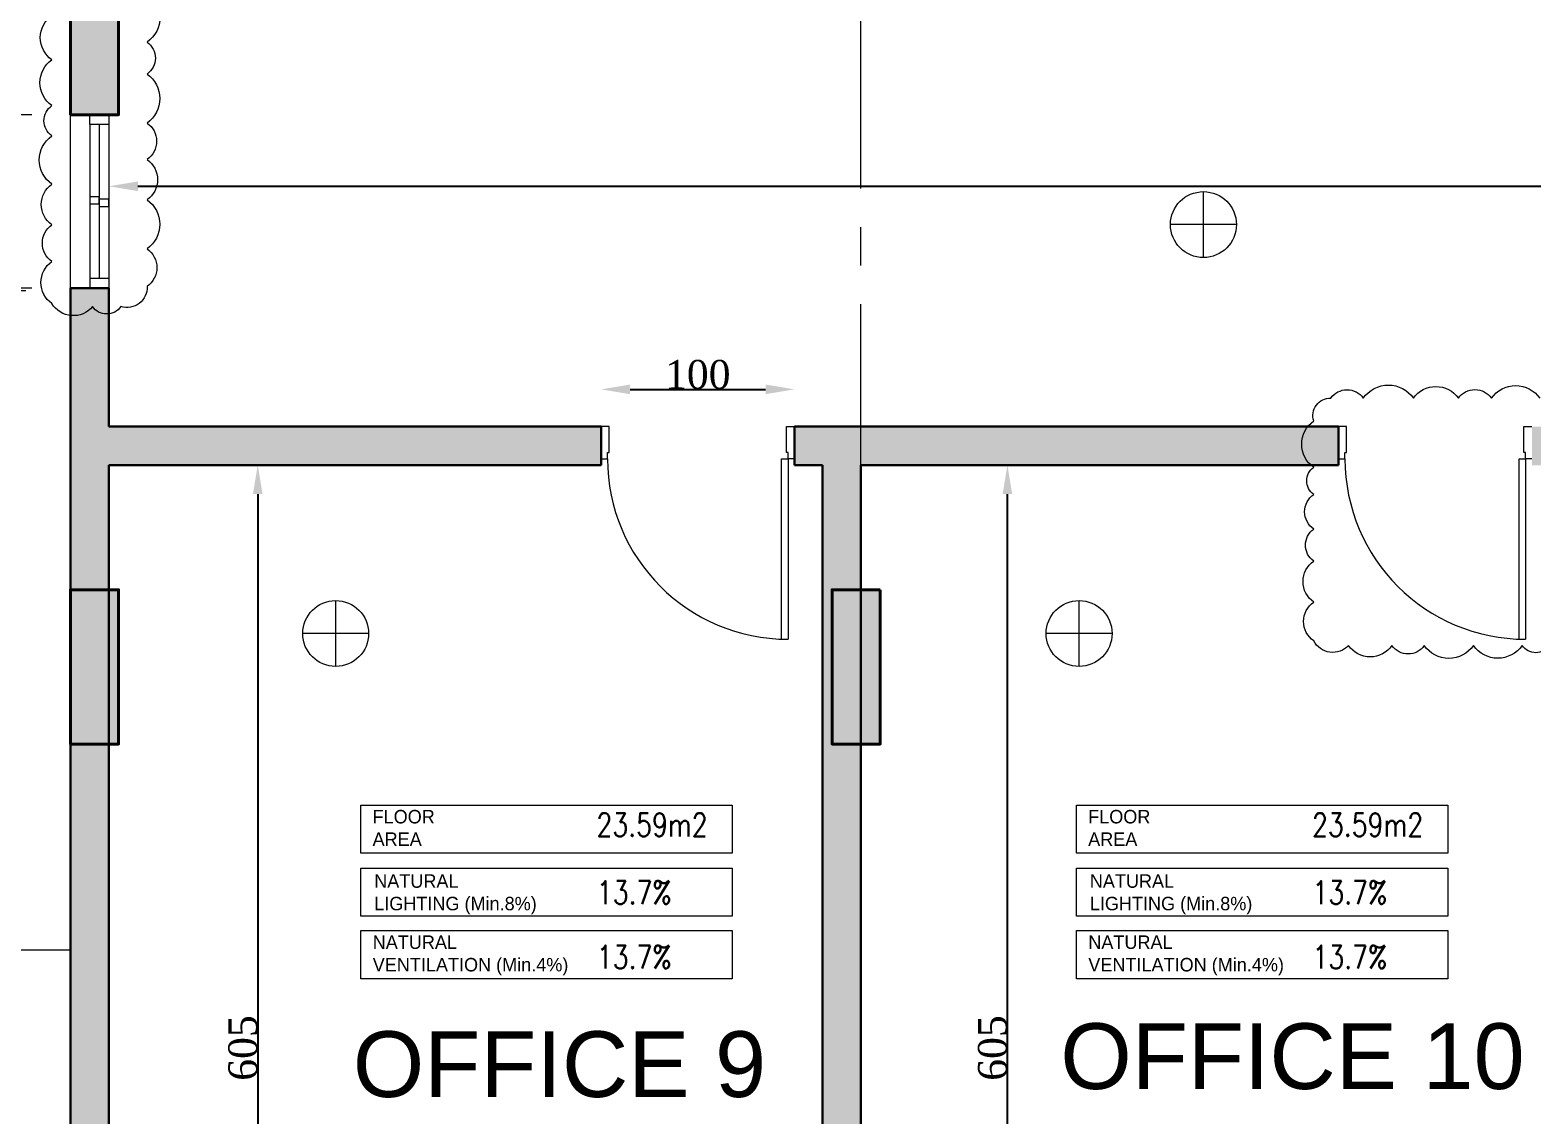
# Model space of a CAD drawing. Header units: millimetres. Extents: x -9083 to 924194, y -232449 to 321637.
# Drawn here: x 68576 to 76362, y 162238 to 167866 of the extents above; entities that cross this region are included whole.
import ezdxf
from ezdxf.enums import TextEntityAlignment as Align

# ---------------------------------------------------------------- set-up
doc = ezdxf.new("R2010")
doc.units = ezdxf.units.MM
doc.header["$LTSCALE"] = 400
doc.header["$MEASUREMENT"] = 0
doc.header["$PDMODE"] = 3
doc.linetypes.add('CENTER', pattern=[2, 1.25, -0.25, 0.25, -0.25])
doc.linetypes.add('CENTERX2', pattern=[4, 2.5, -0.5, 0.5, -0.5])
doc.layers.get('0').update_dxf_attribs({"lineweight": 0, "true_color": 0xff1414})
doc.layers.get('Defpoints').update_dxf_attribs({"color": 8, "lineweight": 5})
for name, color, linetype, lineweight in [('0.column', 5, 'Continuous', 40), ('0.dim', 3, 'Continuous', 25), ('0.hatch', 8, 'Continuous', 5), ('A-ANNO-DIMS', 134, 'Continuous', 9), ('A-DOOR', 2, 'Continuous', 9), ('DETAILS DIMENSION', 15, 'Continuous', 5), ('FINISH', 3, 'Continuous', 9), ('HATCH', 15, 'Continuous', 0), ('REVC', 210, 'Continuous', 0), ('ROOM INFORMATION', 7, 'Continuous', 5), ('ROOMS DIMENSION', 3, 'Continuous', 5), ('TAG ELEVATIONS DETAIL', 8, 'Continuous', 9), ('TEXT ROOM INFORMATION', 1, 'Continuous', 5), ('WALL PROPOSED', 255, 'Continuous', 30), ('WINDOWS', 5, 'Continuous', 5)]:
    doc.layers.add(name, color=color, linetype=linetype, lineweight=lineweight)
doc.layers.add('ALARM', color=7, linetype='Continuous', lineweight=5, true_color=0xff0f0f)
doc.layers.add('AXIES', color=7, linetype='CENTER', lineweight=0, true_color=0x949596)
doc.styles.add('Arial_1', font='arial.ttf', dxfattribs={"height": 300})
doc.styles.add('asif', font='arial.ttf')
doc.styles.add('ROMAN', font='times.ttf')
doc.styles.add('ROMANS-TITLE', font='ROMANS.shx', dxfattribs={"width": 0.8})
doc.styles.get("Standard").update_dxf_attribs({"font": 'GOTHIC.TTF', "height": 220})
doc.dimstyles.new('DETAILS DIMENSION', dxfattribs={"dimtxt": 100, "dimasz": 150, "dimexe": 75, "dimexo": 200, "dimgap": 50, "dimtad": 0, "dimdec": 0, "dimlfac": 0.1, "dimzin": 0, "dimdsep": 46, "dimtxsty": 'asif', "dimblk": 'OBLIQUE', "dimcen": 200, "dimdle": 50, "dimclrd": 181, "dimclre": 146, "dimclrt": 1, "dimadec": 0, "dimazin": 0, "dimtfac": 0.5, "dimtdec": 0, "dimtix": 1, "dimtofl": 0, "dimtmove": 2, "dimatfit": 2, "dimfxl": 100, "dimtvp": 0.5, "dimtolj": 1, "dimtzin": 0, "dimlwd": -1, "dimlwe": -1, "dimarcsym": 0})
doc.dimstyles.new('ELEV DIM', dxfattribs={"dimtxt": 150, "dimasz": 150, "dimexe": 0.06, "dimexo": 0.06, "dimgap": 0.03, "dimtad": 1, "dimtih": 1, "dimtoh": 1, "dimdec": 0, "dimlfac": 0.1, "dimzin": 13, "dimdsep": 46, "dimtxsty": 'ROMAN', "dimcen": 0.09, "dimdle": 0.06, "dimse1": 1, "dimse2": 1, "dimclrd": 256, "dimclre": 256, "dimclrt": 3, "dimadec": 0, "dimazin": 0, "dimtfac": 1, "dimtdec": 0, "dimtix": 1, "dimtmove": 2, "dimatfit": 3, "dimfxl": 0.06, "dimtolj": 1, "dimtzin": 0, "dimarcsym": 0})
doc.dimstyles.new('ROOMS DIM', dxfattribs={"dimtxt": 150, "dimasz": 150, "dimexe": 0.06, "dimexo": 0.06, "dimgap": 0.03, "dimtad": 1, "dimtoh": 1, "dimdec": 0, "dimlfac": 0.1, "dimzin": 13, "dimdsep": 46, "dimtxsty": 'ROMAN', "dimcen": 0.09, "dimdle": 0.06, "dimse1": 1, "dimse2": 1, "dimclrd": 256, "dimclre": 256, "dimclrt": 3, "dimadec": 0, "dimazin": 0, "dimtfac": 1, "dimtdec": 0, "dimtix": 1, "dimtmove": 2, "dimatfit": 3, "dimfxl": 0.06, "dimtolj": 1, "dimtzin": 0, "dimarcsym": 0})

# ---------------------------------------------------------------- blocks, each defined once
blk = doc.blocks.new('*D672')
at = {"layer": 'Defpoints', "color": 0, "transparency": 16777216}
for p in [(72187.4, 168308.9), (78455.8, 165808.9), (80414.6, 165808.9)]:
    blk.add_point(p, dxfattribs=at)
at = {"layer": 'ROOMS DIMENSION', "lineweight": -2, "transparency": 16777216}
blk.add_line((80414.6, 168158.9), (80414.6, 165958.9), dxfattribs=at)
at = {"layer": 'ROOMS DIMENSION', "transparency": 16777216}
for points in [[(80389.6, 168158.9), (80439.6, 168158.9), (80414.6, 168308.9)], [(80389.6, 165958.9), (80439.6, 165958.9), (80414.6, 165808.9)]]:
    blk.add_solid(points, dxfattribs=at)
at = {"layer": 'ROOMS DIMENSION', "color": 3, "transparency": 16777216, "insert": (80338.3, 167058.9), "char_height": 150, "attachment_point": 5, "rotation": 90, "style": 'ROMAN'}
blk.add_mtext('\\A1;250', dxfattribs=at)
blk = doc.blocks.new('dfvdfv')
at = {"color": 1}
for p, q in [((117630.2934, -14767.9339), (117630.2934, -14766.8139)), ((117630.3334, -14766.8146), (117630.3334, -14767.9339)), ((117630.2534, -14767.9339), (117630.2934, -14767.9339)), ((117630.3334, -14767.9339), (117630.2934, -14767.9339)), ((117630.2934, -14767.9339), (117630.2934, -14767.9739)), ((117631.4534, -14767.9339), (117631.4134, -14767.9339)), ((117631.4134, -14767.9339), (117631.4134, -14767.9739)), ((117630.2934, -14767.9739), (117630.3034, -14767.9739)), ((117630.3034, -14767.9739), (117630.3034, -14768.1339)), ((117631.4134, -14767.9739), (117631.4034, -14767.9739)), ((117631.4034, -14767.9739), (117631.4034, -14768.1339)), ((117630.3034, -14768.1339), (117630.2534, -14768.1339)), ((117631.4034, -14768.1339), (117631.4534, -14768.1339))]:
    blk.add_line(p, q, dxfattribs=at)
blk.add_arc((117630.2934, -14767.9339), 1.12, 0, 90, dxfattribs=at)
blk = doc.blocks.new('*D681')
at = {"layer": 'Defpoints', "color": 0, "transparency": 16777216}
for p in [(73643.1, 165608.9), (73643.1, 165608.9), (73074.4, 159562.6)]:
    blk.add_point(p, dxfattribs=at)
at = {"layer": 'ROOMS DIMENSION', "lineweight": -2, "transparency": 16777216}
blk.add_line((73643.1, 159712.6), (73643.1, 165458.9), dxfattribs=at)
at = {"layer": 'ROOMS DIMENSION', "transparency": 16777216}
for points in [[(73618.1, 165458.9), (73668.1, 165458.9), (73643.1, 165608.9)], [(73618.1, 159712.6), (73668.1, 159712.6), (73643.1, 159562.6)]]:
    blk.add_solid(points, dxfattribs=at)
at = {"layer": 'ROOMS DIMENSION', "color": 3, "transparency": 16777216, "insert": (73566.7, 162585.8), "char_height": 150, "attachment_point": 5, "rotation": 90, "style": 'ROMAN'}
blk.add_mtext('\\A1;605', dxfattribs=at)
blk = doc.blocks.new('*D767')
at = {"layer": 'Defpoints', "color": 0, "transparency": 16777216}
for p in [(68985.4, 165608.9), (69756.7, 159562.6), (71809.4, 159562.6)]:
    blk.add_point(p, dxfattribs=at)
at = {"layer": 'ROOMS DIMENSION', "lineweight": -2, "transparency": 16777216}
blk.add_line((69756.7, 165458.9), (69756.7, 159712.6), dxfattribs=at)
at = {"layer": 'ROOMS DIMENSION', "transparency": 16777216}
for points in [[(69731.7, 165458.9), (69781.7, 165458.9), (69756.7, 165608.9)], [(69731.7, 159712.6), (69781.7, 159712.6), (69756.7, 159562.6)]]:
    blk.add_solid(points, dxfattribs=at)
at = {"layer": 'ROOMS DIMENSION', "color": 3, "transparency": 16777216, "insert": (69680.4, 162585.8), "char_height": 150, "attachment_point": 5, "rotation": 90, "style": 'ROMAN'}
blk.add_mtext('\\A1;605', dxfattribs=at)
blk = doc.blocks.new('Room Info')
at = {"layer": 'TEXT ROOM INFORMATION', "ltscale": 5}
for tag, p in [('FLR_AREA', (17, 833.5)), ('NAT_LIGHT', (19, 482.5)), ('NAT_VENT', (19, 147.5))]:
    blk.add_attdef(tag, p, '', height=180, dxfattribs=at)
blk = doc.blocks.new('A$Ccfd28120')
for p, q in [((0, -170.9), (0, 170.9)), ((170.9, 0), (-170.9, 0))]:
    blk.add_line(p, q)
blk.add_circle((0, 0), 170.9)
blk = doc.blocks.new('hjhg')
at = {"layer": 'AXIES', "linetype": 'CENTERX2'}
for p, q in [((6077582.5, 791366), (6077582.5, 816591.3)), ((6081680.8, 791366), (6081680.8, 816591.3))]:
    blk.add_line(p, q, dxfattribs=at)
blk = doc.blocks.new('*D768')
at = {"layer": 'Defpoints', "color": 0, "transparency": 16777216}
for p in [(116685.4, 168508.9), (68985.4, 168308.9), (116685.4, 167055.6)]:
    blk.add_point(p, dxfattribs=at)
at = {"layer": 'ROOMS DIMENSION', "lineweight": -2, "transparency": 16777216}
blk.add_line((69135.4, 167055.6), (116535.4, 167055.6), dxfattribs=at)
at = {"layer": 'ROOMS DIMENSION', "transparency": 16777216}
for points in [[(69135.4, 167080.6), (69135.4, 167030.6), (68985.4, 167055.6)], [(116535.4, 167080.6), (116535.4, 167030.6), (116685.4, 167055.6)]]:
    blk.add_solid(points, dxfattribs=at)
at = {"layer": 'ROOMS DIMENSION', "color": 3, "transparency": 16777216, "insert": (92585.4, 167665.4), "char_height": 150, "attachment_point": 5, "style": 'ROMAN'}
blk.add_mtext('\\A1;4770', dxfattribs=at)
blk = doc.blocks.new('*U960')
for p, q in [((0.1, -0.2), (0.1, 0)), ((0.15, 0), (0.15, -0.1)), ((0.95, 0), (0.95, -0.1)), ((1, 0), (1, -0.2)), ((0.15, -0.05), (0.95, -0.05)), ((0.15, -0.1), (0.1, -0.1)), ((0.15, -0.1), (0.95, -0.1)), ((0.95, -0.1), (1, -0.1))]:
    blk.add_line(p, q)
for points in [[(1, -0.2), (0.1, -0.2), (0.1, 0), (1, 0)], [(0.5375, -0.05), (0.575, -0.05), (0.575, 0), (0.5375, 0)], [(0.525, -0.1), (0.5625, -0.1), (0.5625, -0.05), (0.525, -0.05)]]:
    blk.add_lwpolyline(points, close=True)
blk = doc.blocks.new('_Oblique')
at = {"color": 0, "linetype": 'ByBlock', "lineweight": -2}
blk.add_line((-0.5, -0.5), (0.5, 0.5), dxfattribs=at)
blk = doc.blocks.new('*D734')
at = {"layer": 'Defpoints', "color": 0, "transparency": 16777216}
for p in [(68785.4, 168026.6), (68129.7, 167426.6), (68785.4, 167426.6)]:
    blk.add_point(p, dxfattribs=at)
at = {"layer": 'DETAILS DIMENSION', "color": 146, "transparency": 16777216}
for p, q in [((68585.4, 168026.6), (68054.7, 168026.6)), ((68585.4, 167426.6), (68054.7, 167426.6))]:
    blk.add_line(p, q, dxfattribs=at)
at = {"layer": 'DETAILS DIMENSION', "color": 181, "transparency": 16777216}
for p, q in [((68129.7, 168076.6), (68129.7, 167848.3)), ((68129.7, 167376.6), (68129.7, 167604.8))]:
    blk.add_line(p, q, dxfattribs=at)
at = {"layer": 'DETAILS DIMENSION', "color": 181, "transparency": 16777216, "xscale": 150, "yscale": 150, "zscale": 150}
for p, rotation in [((68129.7, 168026.6), 90), ((68129.7, 167426.6), 270)]:
    blk.add_blockref('_Oblique', p, dxfattribs=dict(at, rotation=rotation))
at = {"layer": 'DETAILS DIMENSION', "color": 1, "transparency": 16777216, "insert": (68078.6, 167726.6), "char_height": 100, "attachment_point": 5, "rotation": 90, "style": 'asif'}
blk.add_mtext('\\A1;60', dxfattribs=at)
blk = doc.blocks.new('*D735')
at = {"layer": 'Defpoints', "color": 0, "transparency": 16777216}
for p in [(68753.8, 166514.1), (68129.5, 159362.6), (68524.4, 159362.6)]:
    blk.add_point(p, dxfattribs=at)
at = {"layer": 'DETAILS DIMENSION', "color": 181, "transparency": 16777216}
for p, q in [((68129.5, 166564.1), (68129.5, 163098.8)), ((68129.5, 159312.6), (68129.5, 162777.9))]:
    blk.add_line(p, q, dxfattribs=at)
at = {"layer": 'DETAILS DIMENSION', "color": 146, "transparency": 16777216}
for p, q in [((68553.8, 166514.1), (68054.5, 166514.1)), ((68324.4, 159362.6), (68054.5, 159362.6))]:
    blk.add_line(p, q, dxfattribs=at)
at = {"layer": 'DETAILS DIMENSION', "color": 181, "transparency": 16777216, "xscale": 150, "yscale": 150, "zscale": 150}
for p, rotation in [((68129.5, 166514.1), 90), ((68129.5, 159362.6), 270)]:
    blk.add_blockref('_Oblique', p, dxfattribs=dict(at, rotation=rotation))
at = {"layer": 'DETAILS DIMENSION', "color": 1, "transparency": 16777216, "insert": (68078.4, 162938.4), "char_height": 100, "attachment_point": 5, "rotation": 90, "style": 'asif'}
blk.add_mtext('\\A1;715', dxfattribs=at)
blk = doc.blocks.new('*D779')
at = {"layer": 'Defpoints', "color": 0, "transparency": 16777216}
for p in [(72539.1, 166002.2), (71536.5, 165808.9), (72539.1, 165808.9)]:
    blk.add_point(p, dxfattribs=at)
at = {"layer": 'FINISH', "lineweight": -2, "transparency": 16777216}
blk.add_line((71686.5, 166002.2), (72389.1, 166002.2), dxfattribs=at)
at = {"layer": 'FINISH', "transparency": 16777216}
for points in [[(71686.5, 166027.2), (71686.5, 165977.2), (71536.5, 166002.2)], [(72389.1, 166027.2), (72389.1, 165977.2), (72539.1, 166002.2)]]:
    blk.add_solid(points, dxfattribs=at)
at = {"layer": 'FINISH', "color": 3, "transparency": 16777216, "insert": (72037.8, 166078.6), "char_height": 150, "attachment_point": 5, "style": 'ROMAN'}
blk.add_mtext('\\A1;100', dxfattribs=at)
blk = doc.blocks.new('*D780')
at = {"layer": 'Defpoints', "color": 0, "transparency": 16777216}
for p in [(72539.1, 166002.2), (71536.5, 165808.9), (72539.1, 165808.9)]:
    blk.add_point(p, dxfattribs=at)
at = {"layer": 'FINISH', "lineweight": -2, "transparency": 16777216}
blk.add_line((71686.5, 166002.2), (72389.1, 166002.2), dxfattribs=at)
at = {"layer": 'FINISH', "transparency": 16777216}
for points in [[(71686.5, 166027.2), (71686.5, 165977.2), (71536.5, 166002.2)], [(72389.1, 166027.2), (72389.1, 165977.2), (72539.1, 166002.2)]]:
    blk.add_solid(points, dxfattribs=at)
at = {"layer": 'FINISH', "color": 3, "transparency": 16777216, "insert": (72037.8, 166078.6), "char_height": 150, "attachment_point": 5, "style": 'ROMAN'}
blk.add_mtext('\\A1;100', dxfattribs=at)
blk = doc.blocks.new('*D781')
at = {"layer": 'Defpoints', "color": 0, "transparency": 16777216}
for p in [(72539.1, 166002.2), (71536.5, 165808.9), (72539.1, 165808.9)]:
    blk.add_point(p, dxfattribs=at)
at = {"layer": 'FINISH', "lineweight": -2, "transparency": 16777216}
blk.add_line((71686.5, 166002.2), (72389.1, 166002.2), dxfattribs=at)
at = {"layer": 'FINISH', "transparency": 16777216}
for points in [[(71686.5, 166027.2), (71686.5, 165977.2), (71536.5, 166002.2)], [(72389.1, 166027.2), (72389.1, 165977.2), (72539.1, 166002.2)]]:
    blk.add_solid(points, dxfattribs=at)
at = {"layer": 'FINISH', "color": 3, "transparency": 16777216, "insert": (72037.8, 166078.6), "char_height": 150, "attachment_point": 5, "style": 'ROMAN'}
blk.add_mtext('\\A1;100', dxfattribs=at)
blk = doc.blocks.new('*D782')
at = {"layer": 'Defpoints', "color": 0, "transparency": 16777216}
for p in [(72539.1, 166002.2), (71536.5, 165808.9), (72539.1, 165808.9)]:
    blk.add_point(p, dxfattribs=at)
at = {"layer": 'FINISH', "lineweight": -2, "transparency": 16777216}
blk.add_line((71686.5, 166002.2), (72389.1, 166002.2), dxfattribs=at)
at = {"layer": 'FINISH', "transparency": 16777216}
for points in [[(71686.5, 166027.2), (71686.5, 165977.2), (71536.5, 166002.2)], [(72389.1, 166027.2), (72389.1, 165977.2), (72539.1, 166002.2)]]:
    blk.add_solid(points, dxfattribs=at)
at = {"layer": 'FINISH', "color": 3, "transparency": 16777216, "insert": (72037.8, 166078.6), "char_height": 150, "attachment_point": 5, "style": 'ROMAN'}
blk.add_mtext('\\A1;100', dxfattribs=at)
blk = doc.blocks.new('*D783')
at = {"layer": 'Defpoints', "color": 0, "transparency": 16777216}
for p in [(72539.1, 166002.2), (71536.5, 165808.9), (72539.1, 165808.9)]:
    blk.add_point(p, dxfattribs=at)
at = {"layer": 'FINISH', "lineweight": -2, "transparency": 16777216}
blk.add_line((71686.5, 166002.2), (72389.1, 166002.2), dxfattribs=at)
at = {"layer": 'FINISH', "transparency": 16777216}
for points in [[(71686.5, 166027.2), (71686.5, 165977.2), (71536.5, 166002.2)], [(72389.1, 166027.2), (72389.1, 165977.2), (72539.1, 166002.2)]]:
    blk.add_solid(points, dxfattribs=at)
at = {"layer": 'FINISH', "color": 3, "transparency": 16777216, "insert": (72037.8, 166078.6), "char_height": 150, "attachment_point": 5, "style": 'ROMAN'}
blk.add_mtext('\\A1;100', dxfattribs=at)
blk = doc.blocks.new('*D784')
at = {"layer": 'Defpoints', "color": 0, "transparency": 16777216}
for p in [(72539.1, 166002.2), (71536.5, 165808.9), (72539.1, 165808.9)]:
    blk.add_point(p, dxfattribs=at)
at = {"layer": 'FINISH', "lineweight": -2, "transparency": 16777216}
blk.add_line((71686.5, 166002.2), (72389.1, 166002.2), dxfattribs=at)
at = {"layer": 'FINISH', "transparency": 16777216}
for points in [[(71686.5, 166027.2), (71686.5, 165977.2), (71536.5, 166002.2)], [(72389.1, 166027.2), (72389.1, 165977.2), (72539.1, 166002.2)]]:
    blk.add_solid(points, dxfattribs=at)
at = {"layer": 'FINISH', "color": 3, "transparency": 16777216, "insert": (72037.8, 166078.6), "char_height": 150, "attachment_point": 5, "style": 'ROMAN'}
blk.add_mtext('\\A1;100', dxfattribs=at)
blk = doc.blocks.new('*D785')
at = {"layer": 'Defpoints', "color": 0, "transparency": 16777216}
for p in [(72539.1, 166002.2), (71536.5, 165808.9), (72539.1, 165808.9)]:
    blk.add_point(p, dxfattribs=at)
at = {"layer": 'FINISH', "lineweight": -2, "transparency": 16777216}
blk.add_line((71686.5, 166002.2), (72389.1, 166002.2), dxfattribs=at)
at = {"layer": 'FINISH', "transparency": 16777216}
for points in [[(71686.5, 166027.2), (71686.5, 165977.2), (71536.5, 166002.2)], [(72389.1, 166027.2), (72389.1, 165977.2), (72539.1, 166002.2)]]:
    blk.add_solid(points, dxfattribs=at)
at = {"layer": 'FINISH', "color": 3, "transparency": 16777216, "insert": (72037.8, 166078.6), "char_height": 150, "attachment_point": 5, "style": 'ROMAN'}
blk.add_mtext('\\A1;100', dxfattribs=at)
blk = doc.blocks.new('*D786')
at = {"layer": 'Defpoints', "color": 0, "transparency": 16777216}
for p in [(72539.1, 166002.2), (71536.5, 165808.9), (72539.1, 165808.9)]:
    blk.add_point(p, dxfattribs=at)
at = {"layer": 'FINISH', "lineweight": -2, "transparency": 16777216}
blk.add_line((71686.5, 166002.2), (72389.1, 166002.2), dxfattribs=at)
at = {"layer": 'FINISH', "transparency": 16777216}
for points in [[(71686.5, 166027.2), (71686.5, 165977.2), (71536.5, 166002.2)], [(72389.1, 166027.2), (72389.1, 165977.2), (72539.1, 166002.2)]]:
    blk.add_solid(points, dxfattribs=at)
at = {"layer": 'FINISH', "color": 3, "transparency": 16777216, "insert": (72037.8, 166078.6), "char_height": 150, "attachment_point": 5, "style": 'ROMAN'}
blk.add_mtext('\\A1;100', dxfattribs=at)
blk = doc.blocks.new('*D787')
at = {"layer": 'Defpoints', "color": 0, "transparency": 16777216}
for p in [(72539.1, 166002.2), (71536.5, 165808.9), (72539.1, 165808.9)]:
    blk.add_point(p, dxfattribs=at)
at = {"layer": 'FINISH', "lineweight": -2, "transparency": 16777216}
blk.add_line((71686.5, 166002.2), (72389.1, 166002.2), dxfattribs=at)
at = {"layer": 'FINISH', "transparency": 16777216}
for points in [[(71686.5, 166027.2), (71686.5, 165977.2), (71536.5, 166002.2)], [(72389.1, 166027.2), (72389.1, 165977.2), (72539.1, 166002.2)]]:
    blk.add_solid(points, dxfattribs=at)
at = {"layer": 'FINISH', "color": 3, "transparency": 16777216, "insert": (72037.8, 166078.6), "char_height": 150, "attachment_point": 5, "style": 'ROMAN'}
blk.add_mtext('\\A1;100', dxfattribs=at)
blk = doc.blocks.new('*D788')
at = {"layer": 'Defpoints', "color": 0, "transparency": 16777216}
for p in [(72539.1, 166002.2), (71536.5, 165808.9), (72539.1, 165808.9)]:
    blk.add_point(p, dxfattribs=at)
at = {"layer": 'FINISH', "lineweight": -2, "transparency": 16777216}
blk.add_line((71686.5, 166002.2), (72389.1, 166002.2), dxfattribs=at)
at = {"layer": 'FINISH', "transparency": 16777216}
for points in [[(71686.5, 166027.2), (71686.5, 165977.2), (71536.5, 166002.2)], [(72389.1, 166027.2), (72389.1, 165977.2), (72539.1, 166002.2)]]:
    blk.add_solid(points, dxfattribs=at)
at = {"layer": 'FINISH', "color": 3, "transparency": 16777216, "insert": (72037.8, 166078.6), "char_height": 150, "attachment_point": 5, "style": 'ROMAN'}
blk.add_mtext('\\A1;100', dxfattribs=at)
blk = doc.blocks.new('*D789')
at = {"layer": 'Defpoints', "color": 0, "transparency": 16777216}
for p in [(72539.1, 166002.2), (71536.5, 165808.9), (72539.1, 165808.9)]:
    blk.add_point(p, dxfattribs=at)
at = {"layer": 'FINISH', "lineweight": -2, "transparency": 16777216}
blk.add_line((71686.5, 166002.2), (72389.1, 166002.2), dxfattribs=at)
at = {"layer": 'FINISH', "transparency": 16777216}
for points in [[(71686.5, 166027.2), (71686.5, 165977.2), (71536.5, 166002.2)], [(72389.1, 166027.2), (72389.1, 165977.2), (72539.1, 166002.2)]]:
    blk.add_solid(points, dxfattribs=at)
at = {"layer": 'FINISH', "color": 3, "transparency": 16777216, "insert": (72037.8, 166078.6), "char_height": 150, "attachment_point": 5, "style": 'ROMAN'}
blk.add_mtext('\\A1;100', dxfattribs=at)
blk = doc.blocks.new('*D806')
at = {"layer": 'Defpoints', "color": 0, "transparency": 16777216}
for p in [(72539.1, 166002.2), (71536.5, 165808.9), (72539.1, 165808.9)]:
    blk.add_point(p, dxfattribs=at)
at = {"layer": 'FINISH', "lineweight": -2, "transparency": 16777216}
blk.add_line((71686.5, 166002.2), (72389.1, 166002.2), dxfattribs=at)
at = {"layer": 'FINISH', "transparency": 16777216}
for points in [[(71686.5, 166027.2), (71686.5, 165977.2), (71536.5, 166002.2)], [(72389.1, 166027.2), (72389.1, 165977.2), (72539.1, 166002.2)]]:
    blk.add_solid(points, dxfattribs=at)
at = {"layer": 'FINISH', "color": 3, "transparency": 16777216, "insert": (72037.8, 166078.6), "char_height": 150, "attachment_point": 5, "style": 'ROMAN'}
blk.add_mtext('\\A1;100', dxfattribs=at)
blk = doc.blocks.new('*D807')
at = {"layer": 'Defpoints', "color": 0, "transparency": 16777216}
for p in [(72539.1, 166002.2), (71536.5, 165808.9), (72539.1, 165808.9)]:
    blk.add_point(p, dxfattribs=at)
at = {"layer": 'FINISH', "lineweight": -2, "transparency": 16777216}
blk.add_line((71686.5, 166002.2), (72389.1, 166002.2), dxfattribs=at)
at = {"layer": 'FINISH', "transparency": 16777216}
for points in [[(71686.5, 166027.2), (71686.5, 165977.2), (71536.5, 166002.2)], [(72389.1, 166027.2), (72389.1, 165977.2), (72539.1, 166002.2)]]:
    blk.add_solid(points, dxfattribs=at)
at = {"layer": 'FINISH', "color": 3, "transparency": 16777216, "insert": (72037.8, 166078.6), "char_height": 150, "attachment_point": 5, "style": 'ROMAN'}
blk.add_mtext('\\A1;100', dxfattribs=at)
blk = doc.blocks.new('*D808')
at = {"layer": 'Defpoints', "color": 0, "transparency": 16777216}
for p in [(72539.1, 166002.2), (71536.5, 165808.9), (72539.1, 165808.9)]:
    blk.add_point(p, dxfattribs=at)
at = {"layer": 'FINISH', "lineweight": -2, "transparency": 16777216}
blk.add_line((71686.5, 166002.2), (72389.1, 166002.2), dxfattribs=at)
at = {"layer": 'FINISH', "transparency": 16777216}
for points in [[(71686.5, 166027.2), (71686.5, 165977.2), (71536.5, 166002.2)], [(72389.1, 166027.2), (72389.1, 165977.2), (72539.1, 166002.2)]]:
    blk.add_solid(points, dxfattribs=at)
at = {"layer": 'FINISH', "color": 3, "transparency": 16777216, "insert": (72037.8, 166078.6), "char_height": 150, "attachment_point": 5, "style": 'ROMAN'}
blk.add_mtext('\\A1;100', dxfattribs=at)
blk = doc.blocks.new('*D809')
at = {"layer": 'Defpoints', "color": 0, "transparency": 16777216}
for p in [(72539.1, 166002.2), (71536.5, 165808.9), (72539.1, 165808.9)]:
    blk.add_point(p, dxfattribs=at)
at = {"layer": 'FINISH', "lineweight": -2, "transparency": 16777216}
blk.add_line((71686.5, 166002.2), (72389.1, 166002.2), dxfattribs=at)
at = {"layer": 'FINISH', "transparency": 16777216}
for points in [[(71686.5, 166027.2), (71686.5, 165977.2), (71536.5, 166002.2)], [(72389.1, 166027.2), (72389.1, 165977.2), (72539.1, 166002.2)]]:
    blk.add_solid(points, dxfattribs=at)
at = {"layer": 'FINISH', "color": 3, "transparency": 16777216, "insert": (72037.8, 166078.6), "char_height": 150, "attachment_point": 5, "style": 'ROMAN'}
blk.add_mtext('\\A1;100', dxfattribs=at)
blk = doc.blocks.new('*D810')
at = {"layer": 'Defpoints', "color": 0, "transparency": 16777216}
for p in [(72539.1, 166002.2), (71536.5, 165808.9), (72539.1, 165808.9)]:
    blk.add_point(p, dxfattribs=at)
at = {"layer": 'FINISH', "lineweight": -2, "transparency": 16777216}
blk.add_line((71686.5, 166002.2), (72389.1, 166002.2), dxfattribs=at)
at = {"layer": 'FINISH', "transparency": 16777216}
for points in [[(71686.5, 166027.2), (71686.5, 165977.2), (71536.5, 166002.2)], [(72389.1, 166027.2), (72389.1, 165977.2), (72539.1, 166002.2)]]:
    blk.add_solid(points, dxfattribs=at)
at = {"layer": 'FINISH', "color": 3, "transparency": 16777216, "insert": (72037.8, 166078.6), "char_height": 150, "attachment_point": 5, "style": 'ROMAN'}
blk.add_mtext('\\A1;100', dxfattribs=at)
blk = doc.blocks.new('*D819')
at = {"layer": 'Defpoints', "color": 0, "transparency": 16777216}
for p in [(72539.1, 166002.2), (71536.5, 165808.9), (72539.1, 165808.9)]:
    blk.add_point(p, dxfattribs=at)
at = {"layer": 'FINISH', "lineweight": -2, "transparency": 16777216}
blk.add_line((71686.5, 166002.2), (72389.1, 166002.2), dxfattribs=at)
at = {"layer": 'FINISH', "transparency": 16777216}
for points in [[(71686.5, 166027.2), (71686.5, 165977.2), (71536.5, 166002.2)], [(72389.1, 166027.2), (72389.1, 165977.2), (72539.1, 166002.2)]]:
    blk.add_solid(points, dxfattribs=at)
at = {"layer": 'FINISH', "color": 3, "transparency": 16777216, "insert": (72037.8, 166078.6), "char_height": 150, "attachment_point": 5, "style": 'ROMAN'}
blk.add_mtext('\\A1;100', dxfattribs=at)
blk = doc.blocks.new('*D820')
at = {"layer": 'Defpoints', "color": 0, "transparency": 16777216}
for p in [(72539.1, 166002.2), (71536.5, 165808.9), (72539.1, 165808.9)]:
    blk.add_point(p, dxfattribs=at)
at = {"layer": 'FINISH', "lineweight": -2, "transparency": 16777216}
blk.add_line((71686.5, 166002.2), (72389.1, 166002.2), dxfattribs=at)
at = {"layer": 'FINISH', "transparency": 16777216}
for points in [[(71686.5, 166027.2), (71686.5, 165977.2), (71536.5, 166002.2)], [(72389.1, 166027.2), (72389.1, 165977.2), (72539.1, 166002.2)]]:
    blk.add_solid(points, dxfattribs=at)
at = {"layer": 'FINISH', "color": 3, "transparency": 16777216, "insert": (72037.8, 166078.6), "char_height": 150, "attachment_point": 5, "style": 'ROMAN'}
blk.add_mtext('\\A1;100', dxfattribs=at)
blk = doc.blocks.new('*D821')
at = {"layer": 'Defpoints', "color": 0, "transparency": 16777216}
for p in [(72539.1, 166002.2), (71536.5, 165808.9), (72539.1, 165808.9)]:
    blk.add_point(p, dxfattribs=at)
at = {"layer": 'FINISH', "lineweight": -2, "transparency": 16777216}
blk.add_line((71686.5, 166002.2), (72389.1, 166002.2), dxfattribs=at)
at = {"layer": 'FINISH', "transparency": 16777216}
for points in [[(71686.5, 166027.2), (71686.5, 165977.2), (71536.5, 166002.2)], [(72389.1, 166027.2), (72389.1, 165977.2), (72539.1, 166002.2)]]:
    blk.add_solid(points, dxfattribs=at)
at = {"layer": 'FINISH', "color": 3, "transparency": 16777216, "insert": (72037.8, 166078.6), "char_height": 150, "attachment_point": 5, "style": 'ROMAN'}
blk.add_mtext('\\A1;100', dxfattribs=at)
blk = doc.blocks.new('*D822')
at = {"layer": 'Defpoints', "color": 0, "transparency": 16777216}
for p in [(72539.1, 166002.2), (71536.5, 165808.9), (72539.1, 165808.9)]:
    blk.add_point(p, dxfattribs=at)
at = {"layer": 'FINISH', "lineweight": -2, "transparency": 16777216}
blk.add_line((71686.5, 166002.2), (72389.1, 166002.2), dxfattribs=at)
at = {"layer": 'FINISH', "transparency": 16777216}
for points in [[(71686.5, 166027.2), (71686.5, 165977.2), (71536.5, 166002.2)], [(72389.1, 166027.2), (72389.1, 165977.2), (72539.1, 166002.2)]]:
    blk.add_solid(points, dxfattribs=at)
at = {"layer": 'FINISH', "color": 3, "transparency": 16777216, "insert": (72037.8, 166078.6), "char_height": 150, "attachment_point": 5, "style": 'ROMAN'}
blk.add_mtext('\\A1;100', dxfattribs=at)
blk = doc.blocks.new('*D823')
at = {"layer": 'Defpoints', "color": 0, "transparency": 16777216}
for p in [(72539.1, 166002.2), (71536.5, 165808.9), (72539.1, 165808.9)]:
    blk.add_point(p, dxfattribs=at)
at = {"layer": 'FINISH', "lineweight": -2, "transparency": 16777216}
blk.add_line((71686.5, 166002.2), (72389.1, 166002.2), dxfattribs=at)
at = {"layer": 'FINISH', "transparency": 16777216}
for points in [[(71686.5, 166027.2), (71686.5, 165977.2), (71536.5, 166002.2)], [(72389.1, 166027.2), (72389.1, 165977.2), (72539.1, 166002.2)]]:
    blk.add_solid(points, dxfattribs=at)
at = {"layer": 'FINISH', "color": 3, "transparency": 16777216, "insert": (72037.8, 166078.6), "char_height": 150, "attachment_point": 5, "style": 'ROMAN'}
blk.add_mtext('\\A1;100', dxfattribs=at)
blk = doc.blocks.new('GHBVNVCN')
at = {"layer": '0.hatch'}
h = blk.add_hatch(color=256, dxfattribs=at)
h.dxf.hatch_style = 1
h.paths.add_polyline_path([(883.3521, -1730.5171), (883.6021, -1730.5171), (883.6021, -1729.9171), (883.3521, -1729.9171)])
h = blk.add_hatch(color=256, dxfattribs=at)
h.dxf.hatch_style = 1
h.paths.add_polyline_path([(883.3521, -1733.781), (883.6021, -1733.781), (883.6021, -1732.981), (883.3521, -1732.981)])
h = blk.add_hatch(color=256, dxfattribs=at)
h.dxf.hatch_style = 1
h.paths.add_polyline_path([(887.5504, -1732.981), (887.3004, -1732.981), (887.3004, -1733.781), (887.5504, -1733.781)])
at = {"layer": '0.column'}
for points in [[(883.3521, -1730.5171), (883.6021, -1730.5171), (883.6021, -1729.9171), (883.3521, -1729.9171)], [(883.3521, -1733.781), (883.6021, -1733.781), (883.6021, -1732.981), (883.3521, -1732.981)], [(887.5504, -1732.981), (887.3004, -1732.981), (887.3004, -1733.781), (887.5504, -1733.781)]]:
    blk.add_lwpolyline(points, close=True, dxfattribs=at)
blk = doc.blocks.new('*D972')
at = {"layer": 'Defpoints', "color": 0, "transparency": 16777216}
for p in [(68785.4, 167426.6), (68129.7, 166526.6), (68785.4, 166526.6)]:
    blk.add_point(p, dxfattribs=at)
at = {"layer": 'DETAILS DIMENSION', "color": 181, "transparency": 16777216}
for p, q in [((68129.7, 167476.6), (68129.7, 167098)), ((68129.7, 166476.6), (68129.7, 166855.1))]:
    blk.add_line(p, q, dxfattribs=at)
at = {"layer": 'DETAILS DIMENSION', "color": 146, "transparency": 16777216}
for p, q in [((68585.4, 167426.6), (68054.7, 167426.6)), ((68585.4, 166526.6), (68054.7, 166526.6))]:
    blk.add_line(p, q, dxfattribs=at)
at = {"layer": 'DETAILS DIMENSION', "color": 181, "transparency": 16777216, "xscale": 150, "yscale": 150, "zscale": 150}
for p, rotation in [((68129.7, 167426.6), 90), ((68129.7, 166526.6), 270)]:
    blk.add_blockref('_Oblique', p, dxfattribs=dict(at, rotation=rotation))
at = {"layer": 'DETAILS DIMENSION', "color": 1, "transparency": 16777216, "insert": (68078.6, 166976.6), "char_height": 100, "attachment_point": 5, "rotation": 90, "style": 'asif'}
blk.add_mtext('\\A1;90', dxfattribs=at)

msp = doc.modelspace()

# ---------------------------------------------------------------- hatches: boundary and pattern name
at = {"layer": 'HATCH', "true_color": 0x939598}
h = msp.add_hatch(color=252, dxfattribs=at)
h.dxf.hatch_style = 1
h.paths.add_polyline_path([(80460.41665, 173827.00829), (79085.41665, 173827.00829), (68785.41665, 173827.00829), (68785.41665, 168926.57089), (68985.41665, 168926.57089), (68985.41665, 170130.13199), (69567.95287, 170130.13199), (69567.95287, 170230.13199), (68985.41665, 170230.13199), (68985.41665, 173627.00829), (70533.33648, 173627.00829), (70533.33648, 170230.13199), (70387.95287, 170230.13199), (70387.95287, 170130.13199), (70780.80026, 170130.13199), (70780.80026, 170230.13199), (70635.41665, 170230.13199), (70635.41665, 173627.00829), (72185.41665, 173627.00829), (72185.41665, 170230.13199), (71600.80026, 170230.13199), (71600.80026, 170130.13199), (72185.41665, 170130.13199), (72185.41665, 168976.57089), (72385.41665, 168976.57089), (72385.41665, 173627.00829), (75435.41665, 173627.00829), (75435.41665, 168308.92654), (77872.25556, 168308.92654), (77872.25556, 168508.92654), (77685.41665, 168508.92654), (77685.41665, 168753.6541), (77585.41665, 168753.6541), (77585.41665, 168508.92654), (75635.41665, 168508.92654), (75635.41665, 169707.00829), (77585.41665, 169707.00829), (77585.41665, 169572.40411), (77685.41665, 169572.40411), (77685.41665, 169940.33843), (77585.41665, 169940.33843), (77585.41665, 169807.00829), (75635.41665, 169807.00829), (75635.41665, 171007.00829), (77585.41665, 171007.00829), (77585.41665, 170760.36381), (77685.41665, 170760.36381), (77685.41665, 171349.52012), (77585.41665, 171349.52012), (77585.41665, 171107.00829), (75635.41665, 171107.00829), (75635.41665, 172302.87564), (77585.41665, 172302.87564), (77585.41665, 172168.27145), (77685.41665, 172168.27145), (77685.41665, 172557.47982), (77585.41665, 172557.47982), (77585.41665, 172422.87564), (75635.41665, 172422.87564), (75635.41665, 173627.00829), (78885.41665, 173627.00829), (78885.41665, 168508.92654), (78772.25556, 168508.92654), (78772.25556, 168308.92654), (82488.19639, 168308.92654), (82488.19639, 168508.92654), (79085.41665, 168508.92654), (79085.41665, 173627.00829), (80460.41665, 173627.00829)])
h.paths.add_polyline_path([(77685.41665, 173627.00829), (77585.41665, 173627.00829), (77585.41665, 173377.5052), (77685.41665, 173377.5052)], flags=16)
h.paths.add_polyline_path([(84935.41665, 173827.00829), (82260.41665, 173827.00829), (82260.41665, 173627.00829), (83635.41665, 173627.00829), (83635.41665, 168508.92654), (83490.81247, 168508.92654), (83490.81247, 168308.92654), (83980.02084, 168308.92654), (83980.02084, 168508.92654), (83835.41665, 168508.92654), (83835.41665, 173627.00829), (84935.41665, 173627.00829)])
h.paths.add_polyline_path([(89135.41665, 173827.00829), (86735.41665, 173827.00829), (86735.41665, 173627.00829), (87835.41665, 173627.00829), (87835.41665, 168508.92654), (84980.02084, 168508.92654), (84980.02084, 168308.92654), (90890.81247, 168308.92654), (90890.81247, 168508.92654), (88035.41665, 168508.92654), (88035.41665, 173627.00829), (89135.41665, 173627.00829)])
h.paths.add_polyline_path([(97535.41665, 173827.00829), (95385.41665, 173827.00829), (95385.41665, 173627.00829), (96235.41665, 173627.00829), (96235.41665, 168508.92654), (93380.02084, 168508.92654), (93380.02084, 168308.92654), (99285.5803, 168308.92654), (99285.5803, 168508.92654), (96435.41665, 168508.92654), (96435.41665, 173627.00829), (97535.41665, 173627.00829)])
h.paths.add_polyline_path([(101735.41665, 173827.00829), (99335.41665, 173827.00829), (99335.41665, 173627.00829), (100435.41665, 173627.00829), (100435.41665, 168508.92654), (100290.81247, 168508.92654), (100290.81247, 168308.92654), (100780.02084, 168308.92654), (100780.02084, 168508.92654), (100635.41665, 168508.92654), (100635.41665, 173627.00829), (101735.41665, 173627.00829)])
h.paths.add_polyline_path([(105935.41665, 173827.00829), (103535.41665, 173827.00829), (103535.41665, 173627.00829), (104635.41665, 173627.00829), (104635.41665, 168508.92654), (101780.02084, 168508.92654), (101780.02084, 168308.92654), (107690.81247, 168308.92654), (107690.81247, 168508.92654), (104835.41665, 168508.92654), (104835.41665, 173627.00829), (105935.41665, 173627.00829)])
h.paths.add_polyline_path([(110885.41665, 173827.00829), (107735.41665, 173827.00829), (107735.41665, 173627.00829), (108835.41665, 173627.00829), (108835.41665, 168508.92654), (108690.81247, 168508.92654), (108690.81247, 168308.92654), (109180.02084, 168308.92654), (109180.02084, 168508.92654), (109035.41665, 168508.92654), (109035.41665, 173627.00829), (110885.41665, 173627.00829)])
h.paths.add_polyline_path([(114341.66665, 173827.00829), (112685.41665, 173827.00829), (112685.41665, 173627.00829), (113435.41665, 173627.00829), (113435.41665, 168508.92654), (110182.63692, 168508.92654), (110182.63692, 168308.92654), (113635.41665, 168308.92654), (115385.41665, 168308.92654), (115385.41665, 168508.92654), (113635.41665, 168508.92654), (113635.41665, 173627.00829), (114341.66665, 173627.00829)])
h.paths.add_polyline_path([(110485.41665, 165608.92654), (110630.02084, 165608.92654), (110630.02084, 165808.92654), (110140.81247, 165808.92654), (110140.81247, 165608.92654), (110285.41665, 165608.92654), (110285.41665, 159562.60548), (109185.41665, 159562.60548), (109185.41665, 159362.60548), (111585.41665, 159362.60548), (111585.41665, 159562.60548), (110485.41665, 159562.60548)])
h.paths.add_polyline_path([(102230.02084, 165808.92654), (101740.81247, 165808.92654), (101740.81247, 165608.92654), (101885.41665, 165608.92654), (101885.41665, 159562.60548), (101585.41665, 159562.60548), (101585.41665, 159362.60548), (102985.41665, 159362.60548), (102985.41665, 159562.60548), (102085.41665, 159562.60548), (102085.41665, 165608.92654), (102230.02084, 165608.92654)])
h.paths.add_polyline_path([(100740.81247, 165808.92654), (94830.02084, 165808.92654), (94830.02084, 165608.92654), (97685.41665, 165608.92654), (97685.41665, 159562.60548), (96585.41665, 159562.60548), (96585.41665, 159362.60548), (99785.41665, 159362.59179), (99785.41665, 159562.59179), (97885.41665, 159562.60548), (97885.41665, 165608.92654), (100740.81247, 165608.92654)])
h.paths.add_polyline_path([(92340.81247, 165808.92654), (86430.02084, 165808.92654), (86430.02084, 165608.92654), (89285.41665, 165608.92654), (89285.41665, 159562.60548), (88185.41665, 159562.60548), (88185.41665, 159362.60548), (90585.41665, 159362.60548), (90585.41665, 159562.60548), (89485.41665, 159562.60548), (89485.41665, 165608.92654), (92340.81247, 165608.92654)])
h.paths.add_polyline_path([(85430.02084, 165808.92654), (84940.81247, 165808.92654), (84940.81247, 165608.92654), (85085.41665, 165608.92654), (85085.41665, 159562.60548), (83585.41665, 159562.60548), (83585.41665, 159362.60548), (86385.41665, 159362.60548), (86385.41665, 159562.60548), (85285.41665, 159562.60548), (85285.41665, 165608.92654), (85430.02084, 165608.92654)])
h.paths.add_polyline_path([(83940.81247, 165808.92654), (78164.83139, 165808.92654), (78164.83139, 165608.92654), (80885.41665, 165608.92654), (80885.41665, 159562.59179), (79786.31598, 159562.59179), (79786.31598, 159362.59179), (80885.41665, 159362.59179), (80885.41665, 159362.60548), (81785.41665, 159362.60548), (81785.41665, 159562.60548), (81085.41665, 159562.60548), (81085.41665, 165608.92654), (83940.81247, 165608.92654)])
h.paths.add_polyline_path([(77162.21531, 165808.92654), (76362.21531, 165808.92654), (76362.21531, 165608.92654), (76687.21531, 165608.92654), (76687.21531, 159562.59179), (75685.45544, 159562.59179), (75685.45544, 159362.59179), (77986.31598, 159362.59179), (77986.31598, 159562.59179), (76887.21531, 159562.59179), (76887.21531, 165608.92654), (77162.21531, 165608.92654)])
h.paths.add_polyline_path([(75359.59922, 165808.92654), (72539.0914, 165808.92654), (72539.0914, 165608.92654), (72683.69558, 165608.92654), (72683.69558, 159562.59179), (71809.3863, 159562.59179), (71809.3863, 159362.59179), (73885.45544, 159362.59179), (73885.45544, 159562.59179), (72883.69558, 159562.59179), (72883.69558, 165608.92654), (75359.59922, 165608.92654)])
h.paths.add_polyline_path([(71536.47531, 165808.92654), (68985.41665, 165808.92654), (68985.41665, 166526.57089), (68785.41665, 166526.57088), (68785.41665, 159362.59179), (70009.3863, 159362.59179), (70009.3863, 159562.59179), (68985.41665, 159562.59179), (68985.41665, 165608.92654), (71536.47531, 165608.92654)])
h.paths.add_polyline_path([(116685.41665, 168126.57089), (116885.41665, 168126.57089), (116885.41665, 173827.00829), (116141.66665, 173827.00829), (116141.66665, 173627.00829), (116685.41665, 173627.00829), (116685.41665, 168508.92654), (116485.41665, 168508.92654), (116485.41665, 168308.92654), (116685.41665, 168308.92654)])
h.paths.add_polyline_path([(116885.41665, 167726.57089), (116685.41665, 167726.57089), (116685.41665, 167426.57089), (116885.41665, 167426.57089)])
h.paths.add_polyline_path([(94185.41665, 173827.00829), (94185.41665, 173627.00829), (94485.41665, 173627.00829), (94485.41665, 173827.00829)])
h.paths.add_polyline_path([(93285.41665, 173627.00829), (93285.41665, 173827.00829), (90935.41665, 173827.00829), (90935.41665, 173627.00829), (92035.41665, 173627.00829), (92035.41665, 168508.92654), (91890.81247, 168508.92654), (91890.81247, 168308.92654), (92380.02084, 168308.92654), (92380.02084, 168508.92654), (92235.41665, 168508.92654), (92235.41665, 173627.00829)])

# ---------------------------------------------------------------- linework, layer by layer
at = {"layer": 'REVC'}
for points in [[(69182.93533, 168063.71678, -0.52056705), (69182.93533, 167803.33286, -0.52056705), (69182.93533, 167637.89812, -0.52056705), (69182.93533, 167383.76032, -0.52056705), (69182.93533, 167194.62288, -0.52056705), (69182.93533, 166985.22928, -0.52056705), (69182.93533, 166731.4577, -0.52056705), (69182.93533, 166535.70384, -0.52056705), (69047.57626, 166431.62282, -0.52056705), (68899.71205, 166431.62282, -0.52056705), (68689.54845, 166447.17005, -0.52056705), (68689.54845, 166665.3245, -0.52056705), (68689.54845, 166855.47923, -0.52056705), (68689.54845, 167066.44758, -0.52056705), (68689.54845, 167316.71156, -0.52056705), (68689.54845, 167474.02431, -0.52056705), (68689.54845, 167711.61294, -0.52056705), (68689.54845, 167942.05617, -0.52056705)], [(76453.12188, 164673.29986, -0.52056705), (76311.40613, 164673.29986, -0.52056705), (76059.02212, 164673.29986, -0.52056705), (75803.56999, 164673.29986, -0.52056705), (75636.54829, 164673.29986, -0.52056705), (75411.18741, 164673.29986, -0.52056705), (75230.92327, 164698.01024, -0.52056705), (75230.92327, 164898.90748, -0.52056705), (75230.92327, 165111.83716, -0.52056705), (75230.92327, 165276.96264, -0.52056705), (75230.92327, 165457.53862, -0.52056705), (75230.92327, 165598.21675, -0.52056705), (75230.92327, 165838.11665, -0.52056705), (75319.5304, 165956.50639, -0.52056705), (75487.67111, 165956.50639, -0.52056705), (75748.29512, 165956.50639, -0.52056705), (75980.73222, 165956.50639, -0.52056705), (76152.2259, 165956.50639, -0.52056705), (76402.90494, 165956.50639, -0.52056705)]]:
    msp.add_lwpolyline(points, format="xyb", dxfattribs=at)
at = {"layer": 'ROOM INFORMATION', "ltscale": 5}
for points in [[(70291.72503, 163845.72739), (72216.67234, 163845.72739), (72216.67234, 163595.72739), (70291.72503, 163595.72739)], [(74001.34293, 163845.72739), (75926.29024, 163845.72739), (75926.29024, 163595.72739), (74001.34293, 163595.72739)], [(70291.72503, 163519.22739), (72216.67234, 163519.22739), (72216.67234, 163269.22739), (70291.72503, 163269.22739)], [(74001.34293, 163519.22739), (75926.29024, 163519.22739), (75926.29024, 163269.22739), (74001.34293, 163269.22739)], [(70291.72503, 163195.22739), (72216.67234, 163195.22739), (72216.67234, 162945.22739), (70291.72503, 162945.22739)], [(74001.34293, 163195.22739), (75926.29024, 163195.22739), (75926.29024, 162945.22739), (74001.34293, 162945.22739)]]:
    msp.add_lwpolyline(points, close=True, dxfattribs=at)
at = {"layer": 'TAG ELEVATIONS DETAIL'}
msp.add_line((66285.41665, 163095.22214), (68785.41665, 163095.22214), dxfattribs=at)
at = {"layer": 'WALL PROPOSED'}
for p, q in [((68785.41665, 166526.57089), (68785.41665, 159362.59179)), ((68785.41665, 166526.57089), (68785.41665, 159362.59179)), ((68785.41665, 166526.57088), (68985.41665, 166526.57089)), ((68985.41665, 166526.57089), (68985.41665, 165808.92654)), ((68985.41665, 165808.92654), (71536.47531, 165808.92654)), ((71536.47531, 165808.92654), (71536.47531, 165608.92654)), ((72539.0914, 165808.92654), (75359.59922, 165808.92654)), ((72539.0914, 165808.92654), (72539.0914, 165608.92654)), ((75359.59922, 165808.92654), (75359.59922, 165608.92654)), ((68985.41665, 165608.92654), (71536.47531, 165608.92654)), ((68985.41665, 165608.92654), (68985.41665, 159562.59179)), ((72539.0914, 165608.92654), (72683.69558, 165608.92654)), ((72683.69558, 165608.92654), (72683.69558, 159562.59179)), ((72883.69558, 165608.92654), (75359.59922, 165608.92654)), ((72883.69558, 165608.92654), (72883.69558, 159562.59179))]:
    msp.add_line(p, q, dxfattribs=at)

# ---------------------------------------------------------------- block references
at = {"layer": '0.dim', "xscale": 1000, "yscale": 1000, "zscale": 1000}
msp.add_blockref('GHBVNVCN', (-814566.70812, 1897943.63688), dxfattribs=at)
at = {"layer": 'A-DOOR', "xscale": 835.5133992026115, "yscale": 835.5133992026115, "zscale": 835.5133992026115, "rotation": 180}
for p in [(98354191.93207, -12173164.83564), (98358015.05598, -12173164.83564)]:
    msp.add_blockref('dfvdfv', p, dxfattribs=at)
at = {"layer": 'ALARM'}
for p in [(74658.9765, 166856.7528), (70160.74069, 164735.79822), (74014.60396, 164735.79822)]:
    msp.add_blockref('A$Ccfd28120', p, dxfattribs=at)
at = {"layer": 'TEXT ROOM INFORMATION'}
ref = msp.add_blockref('Room Info', (71495.72503, 162970.24109), dxfattribs=at)
ref.add_attrib('FLR_AREA', '23.59m2', dxfattribs={"ltscale": 5, "height": 120, "style": 'ROMANS-TITLE', "width": 0.8}).set_placement((71512.72503, 163803.74109), align=Align.TOP_LEFT)
ref.add_attrib('NAT_LIGHT', '13.7%', dxfattribs={"ltscale": 5, "height": 120, "style": 'ROMANS-TITLE', "width": 0.8}).set_placement((71514.72503, 163452.74109), align=Align.TOP_LEFT)
ref.add_attrib('NAT_VENT', '13.7%', dxfattribs={"ltscale": 5, "height": 120, "style": 'ROMANS-TITLE', "width": 0.8}).set_placement((71514.72503, 163117.74109), align=Align.TOP_LEFT)
ref = msp.add_blockref('Room Info', (75205.34293, 162970.24109), dxfattribs=at)
ref.add_attrib('FLR_AREA', '23.59m2', dxfattribs={"ltscale": 5, "height": 120, "style": 'ROMANS-TITLE', "width": 0.8}).set_placement((75222.34293, 163803.74109), align=Align.TOP_LEFT)
ref.add_attrib('NAT_LIGHT', '13.7%', dxfattribs={"ltscale": 5, "height": 120, "style": 'ROMANS-TITLE', "width": 0.8}).set_placement((75224.34293, 163452.74109), align=Align.TOP_LEFT)
ref.add_attrib('NAT_VENT', '13.7%', dxfattribs={"ltscale": 5, "height": 120, "style": 'ROMANS-TITLE', "width": 0.8}).set_placement((75224.34293, 163117.74109), align=Align.TOP_LEFT)
at = {"layer": 'WALL PROPOSED'}
msp.add_blockref('hjhg', (-6008797.0977, -637121.91356), dxfattribs=at)
at = {"layer": 'WINDOWS', "xscale": 1000.000000014552, "yscale": 1000.000000014552, "zscale": 1000.000000014552, "rotation": 269.9999999999999}
msp.add_blockref('*U960', (68985.41665, 167526.57087), dxfattribs=at)

# ---------------------------------------------------------------- texts
at = {"layer": 'A-ANNO-DIMS', "char_height": 340.809438, "attachment_point": 2, "line_spacing_factor": 0.938532, "style": 'Arial_1'}
for s, insert, width in [('OFFICE 9', (71320.87688, 162672.39297), 2922.2857845), ('OFFICE 10', (75120.90784, 162713.95122), 2522.2857845)]:
    msp.add_mtext(s, dxfattribs=dict(at, insert=insert, width=width))
at = {"layer": 'ROOM INFORMATION', "ltscale": 5, "char_height": 70, "attachment_point": 1}
for s, insert in [('{\\C7;FLOOR\\PAREA}', (70352.02321, 163820.72739)), ('{\\C7;FLOOR\\PAREA}', (74061.64111, 163820.72739)), ('{\\C7;NATURAL\\PLIGHTING (Min.8%)}', (70360.52321, 163486.72739)), ('{\\C7;NATURAL\\PLIGHTING (Min.8%)}', (74070.14111, 163486.72739)), ('{\\C7;NATURAL\\PVENTILATION (Min.4%)}', (70352.72503, 163169.72739)), ('{\\C7;NATURAL\\PVENTILATION (Min.4%)}', (74062.34293, 163169.72739))]:
    msp.add_mtext_dynamic_manual_height_columns(s, width=1515.090309, gutter_width=900, heights=[0], dxfattribs=dict(at, insert=insert))

# ---------------------------------------------------------------- dimensions: what is measured, and where the dimension line sits
at = {"layer": 'DETAILS DIMENSION'}
for base, p1, p2, picture, middle in [((68129.66798, 167426.57089), (68785.41665, 168026.57089), (68785.41665, 167426.57089), '*D734', (68078.61068, 167726.57089)), ((68129.66798, 166526.57089), (68785.41665, 167426.57089), (68785.41665, 166526.57089), '*D972', (68078.61068, 166976.57089)), ((68129.48798, 159362.59179), (68753.77998, 166514.11341), (68524.3896, 159362.59179), '*D735', (68078.43068, 162938.3526))]:
    dim = msp.add_linear_dim(base=base, p1=p1, p2=p2, angle=90, dimstyle='DETAILS DIMENSION', dxfattribs=at)
    dim.commit()
    dim.dimension.update_dxf_attribs({"geometry": picture, "text_midpoint": middle})
at = {"layer": 'FINISH'}
for picture in ['*D779', '*D780', '*D781', '*D782', '*D783', '*D784', '*D785', '*D786', '*D787', '*D788', '*D789', '*D806', '*D807', '*D808', '*D809', '*D810', '*D819', '*D820', '*D821', '*D822', '*D823']:
    dim = msp.add_linear_dim(base=(72539.0914, 166002.22652), p1=(71536.47531, 165808.92654), p2=(72539.0914, 165808.92654), dimstyle='ELEV DIM', dxfattribs=at)
    dim.commit()
    dim.dimension.update_dxf_attribs({"geometry": picture, "text_midpoint": (72037.78336, 166078.55428)})
at = {"layer": 'ROOMS DIMENSION'}
dim = msp.add_linear_dim(base=(116685.41665, 167055.57194), p1=(68985.41665, 168308.92654), p2=(116685.41665, 168508.92654), dimstyle='ROOMS DIM', dxfattribs=at)
dim.commit()
dim.dimension.update_dxf_attribs({"geometry": '*D768', "text_midpoint": (92585.41665, 167665.43349), "dimtype": 128})
for base, p1, p2, picture, middle in [((80414.58544, 165808.92654), (72187.43581, 168308.92654), (78455.80404, 165808.92654), '*D672', (80338.25767, 167058.92654)), ((69756.74687, 159562.59179), (68985.41665, 165608.92654), (71809.3863, 159562.59179), '*D767', (69680.41911, 162585.75916)), ((73643.06133, 165608.92654), (73074.38606, 159562.60548), (73643.06133, 165608.92654), '*D681', (73566.73357, 162585.76601))]:
    dim = msp.add_linear_dim(base=base, p1=p1, p2=p2, angle=90, dimstyle='ROOMS DIM', dxfattribs=at)
    dim.commit()
    dim.dimension.update_dxf_attribs({"geometry": picture, "text_midpoint": middle})

doc.saveas('drawing.dxf')
